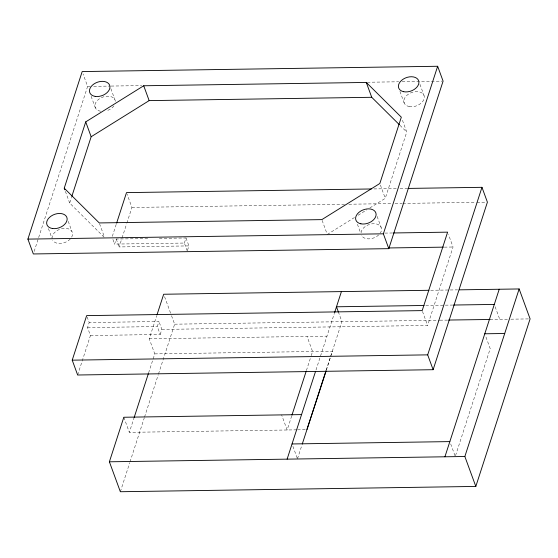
<?xml version="1.0" encoding="UTF-8"?>
<svg xmlns="http://www.w3.org/2000/svg" width="558" height="558" viewBox="0 0 558 558"><rect width="100%" height="100%" fill="white"/><g stroke="black" fill="none" stroke-linecap="round" stroke-linejoin="round"><path stroke-width="0.42" stroke-dasharray="2.79 2.09" d="M34.136 251.47L87.62 86.413L83.044 73.914M104.081 237.171L69.666 203.042L71.55 197.239M112.339 236.334L116.35 223.96M77.653 375.004L90.445 335.518L87.543 327.602L89.189 322.545L87.215 317.153M187.272 250.967L184.37 243.044L114.606 244.09L116.245 239.026L148.114 238.552M187.502 250.242L188.911 245.904L119.147 246.943L121.811 238.719M122.076 237.896L126.61 223.911M126.875 223.088L131.939 207.464L127.078 194.177M148.609 372.877L154.768 353.884L149.244 338.79L156.728 315.695M90.445 335.518L160.209 334.479L157.307 326.563L158.953 321.506L89.189 322.545M184.37 243.044L186.016 237.987L159.316 238.385M160.209 334.479L161.848 329.422L158.953 321.506M296.682 429.848L129.344 432.338L134.164 417.475M120.347 491.731L129.749 462.701M130.021 461.871L144.264 417.907M144.529 417.084L158.242 374.781M158.507 373.951L174.633 324.184L170.783 313.666M291.695 415.947L287.147 429.988L281.623 414.894M306.412 370.526L310.959 356.485M311.231 355.662L312.571 351.533L307.046 336.439M316.009 370.003L334.375 313.31M297.477 458.802L301.969 444.935M326.256 369.982L341.921 321.631L338.776 313.038M326.346 370.226L332.408 350.989M369.849 207.939L385.271 198.341L406.754 132.03L401.893 118.749M161.848 329.422L427.616 325.46L453.04 246.999L448.465 234.499M455.544 455.621L490.21 348.631L485.348 335.351M327.274 234.465L354.435 217.543M358.11 215.255L366.92 209.773M87.62 86.413L90.236 86.378M93.723 86.323L110.275 86.078M111.147 86.065L141.641 85.611M367.29 82.249L398.656 81.782M402.144 81.726L442.215 81.133M373.937 188.925L396.592 188.59M400.079 188.541L407.047 188.437M131.939 207.464L344.523 204.291M348.876 204.228L391.57 203.593M395.057 203.537L402.025 203.433M402.897 203.419L476.079 202.331M476.95 202.317L486.534 202.177M384.86 233.091L392.699 232.979M444.328 247.131L453.04 246.999M430.713 290.272L457.595 289.867M425.796 305.456L452.671 305.052M174.633 324.184L439.488 320.236M439.899 320.166L448.207 320.111M490.022 319.483L507.445 319.225M510.933 319.176L530.1 318.89M87.543 327.602L157.307 326.563M149.244 338.79L326.981 336.146M154.768 353.884L332.498 351.233M297.547 429.834L305.345 429.716M399.995 125.327L406.754 132.03M419.951 84.314L423.954 95.258M495.148 306.774L499.724 319.281M399.947 91.386L404.229 103.104M380.41 185.054L385.271 198.341M422.469 311.392L427.616 325.46M377.145 216.427L381.149 227.364M450.704 443.945L454.986 455.67M357.42 224.274L360.566 232.867M322.133 220.403L326.988 233.683M292.901 446.302L297.191 458.02M186.016 237.987L188.911 245.904M110.854 88.624L114.85 99.561M164.568 296.675L170.49 312.857M91.128 96.29L95.418 108.008M116.245 239.026L119.147 246.943M112.918 239.466L114.606 244.09M99.547 223.716L104.409 237.004M65.377 191.324L69.666 203.042M68.222 221.324L71.94 231.479M123.82 417.251L129.344 432.338M48.427 228.592L51.859 237.966M361.04 232.756A10.616 7.094 -20.1 0 1 374.174 223.695A10.616 7.094 -20.1 0 1 380.277 233.111M378.687 234.96A10.616 7.094 -20.1 0 1 361.424 235.211M52.11 238.559A10.616 7.094 -20.1 0 1 64.017 228.334A10.616 7.094 -20.1 0 1 71.675 237.143M70.252 239.04A10.616 7.094 -20.1 0 1 52.717 240.31M113.916 105.901A10.616 7.094 -20.1 0 1 105.818 110.972M100.607 111.237A10.616 7.094 -20.1 0 1 99.422 98.78A10.616 7.094 -20.1 0 1 115.38 101.34M409.14 106.55A10.616 7.094 -20.1 0 0 424.359 97.071A10.616 7.094 -20.1 0 0 408.784 93.918A10.616 7.094 -20.1 0 0 409.14 106.55"/><path stroke-width="0.84" d="M27.9 239.11L82.186 71.57L437.653 66.269L443.087 81.119L388.8 248.659L33.334 253.96L27.9 239.11L383.367 233.816L388.8 248.659M64.233 188.199L85.723 121.888L143.713 85.765L366.292 82.445L401.321 117.187L379.838 183.491L321.847 219.622L99.261 222.935L64.233 188.199L64.805 189.762M71.815 196.416L91.156 136.738L85.723 121.888M407.919 188.423L481.973 187.321L487.406 202.163L433.12 369.703L77.653 375.004L72.219 360.161L86.65 315.619L422.183 310.611L447.607 232.156L393.571 232.965M116.615 223.137L126.506 192.615L371.328 188.967M459.332 289.839L519.142 288.953L530.1 318.89L475.814 486.43L120.347 491.731L109.389 461.794L123.82 417.251L301.557 414.601M156.993 314.872L163.675 294.247L428.983 290.293M134.164 417.475L148.344 373.707M291.96 415.124L306.147 371.349M287.119 459.143L315.472 371.656M334.64 312.494L341.412 291.597M302.234 444.119L325.991 370.805M326.081 371.056L306.991 429.444M383.367 233.816L437.653 66.269M433.12 369.703L427.686 354.86L481.973 187.321M444.921 456.786L499.215 289.246M475.814 486.43L464.856 456.493L519.142 288.953M91.156 136.738L149.146 100.614L371.726 97.294L399.382 124.72M388.556 247.961L443.457 247.145M424.059 305.477L336.488 306.788L338.49 312.257M453.542 305.038L494.29 304.431M448.569 320.041L490.022 319.483M484.776 333.789L504.711 333.496M72.219 360.161L427.686 354.86M292.043 443.959L449.846 441.601M109.389 461.794L464.856 456.493M366.292 82.445L371.726 97.294M143.713 85.765L149.146 100.614M403.706 91.707A10.616 7.094 -20.1 0 0 418.925 82.228A10.616 7.094 -20.1 0 0 403.35 79.069A10.616 7.094 -20.1 0 0 403.706 91.707M360.893 223.814A10.616 7.094 -20.1 0 0 376.113 214.335A10.616 7.094 -20.1 0 0 360.545 211.182A10.616 7.094 -20.1 0 0 360.893 223.814M52.647 228.543A10.616 7.094 -20.1 0 0 67.113 218.387A10.616 7.094 -20.1 0 0 50.931 216.225A10.616 7.094 -20.1 0 0 52.647 228.543M95.174 96.388A10.616 7.094 -20.1 0 0 109.947 86.497A10.616 7.094 -20.1 0 0 93.995 83.937A10.616 7.094 -20.1 0 0 95.174 96.388"/></g></svg>
